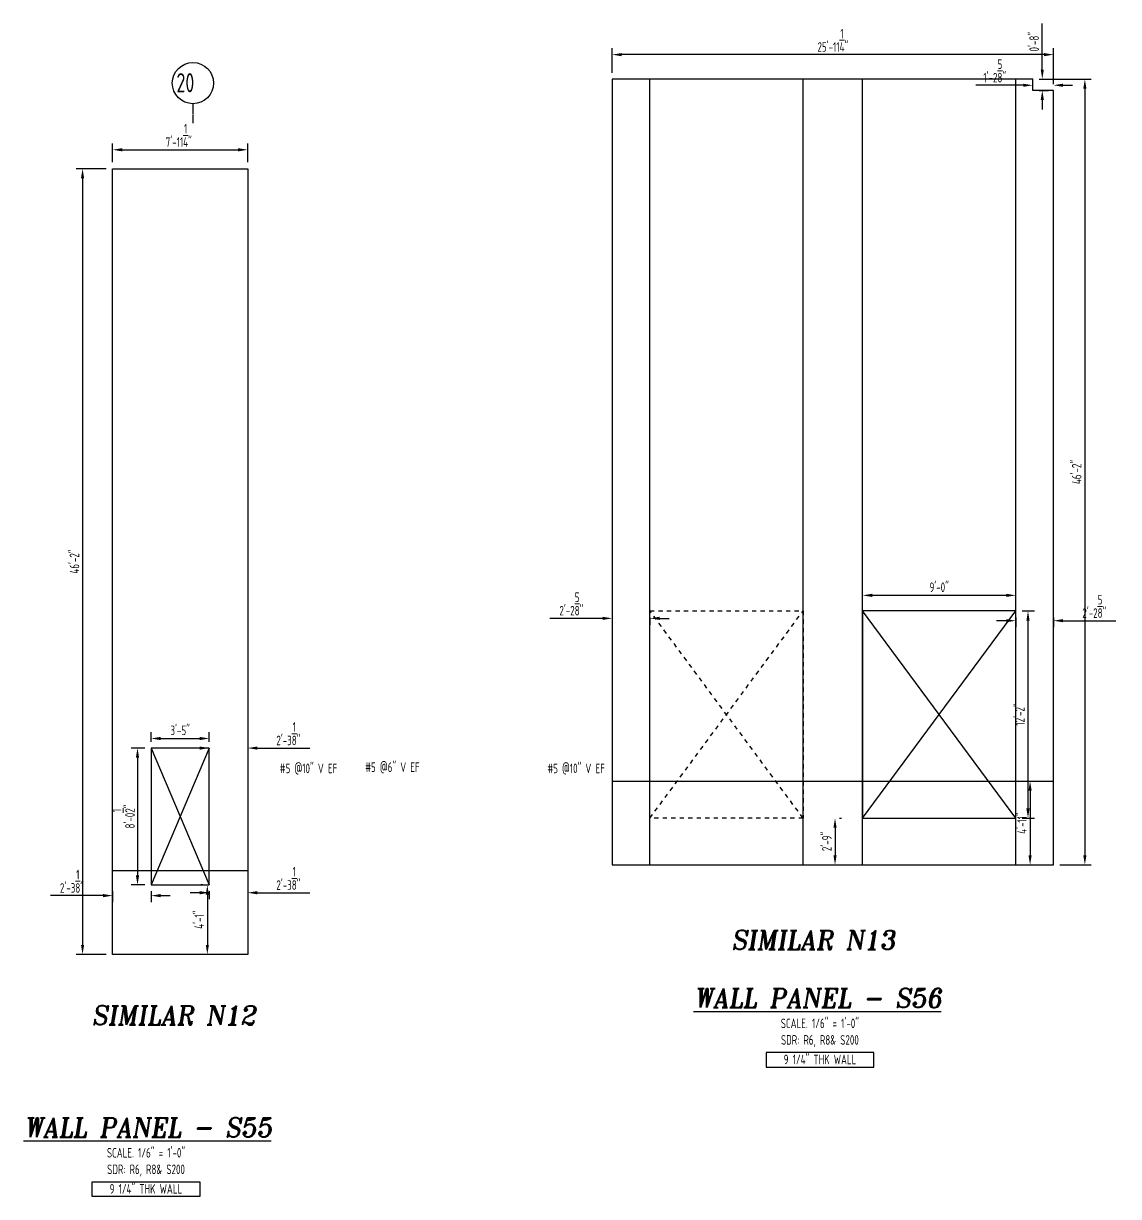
# Model space of a CAD drawing. Header units: inches. Extents: x 10095 to 38568, y -2433 to 4174.
# Drawn here: x 15731 to 16503, y 150 to 977 of the extents above; entities that cross this region are included whole.
import ezdxf
from ezdxf.enums import TextEntityAlignment as Align

# ---------------------------------------------------------------- set-up
doc = ezdxf.new("R2010")
doc.units = ezdxf.units.IN
doc.header["$MEASUREMENT"] = 0
doc.linetypes.add('HIDDEN', pattern=[6, 3, -3])
doc.linetypes.add('PHANTOM', pattern=[2.5, 1.25, -0.25, 0.25, -0.25, 0.25, -0.25])
doc.layers.get('0').update_dxf_attribs({"linetype": 'CONTINUOUS'})
doc.layers.get('Defpoints').update_dxf_attribs({"linetype": 'CONTINUOUS'})
for name, color, linetype in [('0-25', 7, 'CONTINUOUS'), ('0-25TEXT', 7, 'CONTINUOUS'), ('0-35', 3, 'CONTINUOUS'), ('0-35TEXT', 3, 'CONTINUOUS'), ('0-50', 10, 'CONTINUOUS'), ('GRID', 8, 'PHANTOM'), ('Hatch', 253, 'CONTINUOUS'), ('hidden', 7, 'HIDDEN')]:
    doc.layers.add(name, color=color, linetype=linetype)
doc.layers.add('COVER', color=6, linetype='CONTINUOUS', lineweight=0, plot=False)
doc.styles.add('AR', font='ARCHQUIK.shx', dxfattribs={"width": 0.8})
doc.styles.add('ROMANT', font='romant')
doc.dimstyles.new('CADS_DIM_48', dxfattribs={"dimscale": 48, "dimtxt": 0.09375, "dimasz": 0.09375, "dimexe": 0.0625, "dimexo": 0.0625, "dimgap": 0.09375, "dimtad": 0, "dimtih": 1, "dimtoh": 1, "dimzin": 1, "dimdsep": 46, "dimlunit": 4, "dimtxsty": 'AR', "dimblk": 'CLOSED', "dimcen": 0.1875, "dimadec": 0, "dimazin": 0, "dimtfac": 1, "dimtofl": 0, "dimtmove": 0, "dimatfit": 1, "dimldrblk": 'DOTBLANK', "dimfxl": 1, "dimtzin": 0, "dimarcsym": 0})

# ---------------------------------------------------------------- blocks, each defined once
blk = doc.blocks.new('*D359')
at = {"layer": 'COVER', "color": 0, "lineweight": -2, "transparency": 16777216}
for p, q in [((15794.01, 879.01), (15794.01, 892.33)), ((15800.76, 887.83), (15882.51, 887.83)), ((15889.26, 879.01), (15889.26, 892.33))]:
    blk.add_line(p, q, dxfattribs=at)
at = {"layer": 'COVER', "color": 0, "transparency": 16777216}
for points in [[(15800.76, 888.95), (15800.76, 886.7), (15794.01, 887.83)], [(15882.51, 888.95), (15882.51, 886.7), (15889.26, 887.83)]]:
    blk.add_solid(points, dxfattribs=at)
at = {"layer": 'Defpoints', "color": 0, "transparency": 16777216}
for p in [(15889.26, 887.83), (15794.01, 874.51), (15889.26, 874.51)]:
    blk.add_point(p, dxfattribs=at)
at = {"layer": 'COVER', "color": 0, "transparency": 16777216, "insert": (15840.63, 897.95), "char_height": 6.75, "attachment_point": 5, "style": 'AR'}
blk.add_mtext('7\'-11{\\H1.000000x;\\S1/4;}"', dxfattribs=at)
blk = doc.blocks.new('_DotBlank')
at = {"layer": '0-35', "color": 0, "lineweight": -2}
blk.add_line((-0.5, 0), (-1, 0), dxfattribs=at)
blk.add_circle((0, 0), 0.5, dxfattribs=at)
blk = doc.blocks.new('*D360')
at = {"layer": 'COVER', "color": 0, "lineweight": -2, "transparency": 16777216}
for p, q in [((15789.51, 874.51), (15768.29, 874.51)), ((15772.79, 867.76), (15772.79, 327.26)), ((15789.51, 320.51), (15768.29, 320.51))]:
    blk.add_line(p, q, dxfattribs=at)
at = {"layer": 'COVER', "color": 0, "transparency": 16777216}
for points in [[(15771.66, 867.76), (15773.91, 867.76), (15772.79, 874.51)], [(15771.66, 327.26), (15773.91, 327.26), (15772.79, 320.51)]]:
    blk.add_solid(points, dxfattribs=at)
at = {"layer": 'Defpoints', "color": 0, "transparency": 16777216}
for p in [(15794.01, 874.51), (15772.79, 320.51), (15794.01, 320.51)]:
    blk.add_point(p, dxfattribs=at)
at = {"layer": 'COVER', "color": 0, "transparency": 16777216, "insert": (15767.05, 597.51), "char_height": 6.75, "attachment_point": 5, "rotation": 90, "style": 'AR'}
blk.add_mtext('46\'-2"', dxfattribs=at)
blk = doc.blocks.new('*D361')
at = {"layer": 'COVER', "color": 0, "lineweight": -2, "transparency": 16777216}
for p, q in [((15816.63, 466.01), (15807.03, 466.01)), ((15811.53, 459.26), (15811.53, 376.26)), ((15816.63, 369.51), (15807.03, 369.51))]:
    blk.add_line(p, q, dxfattribs=at)
at = {"layer": 'COVER', "color": 0, "transparency": 16777216}
for points in [[(15810.41, 459.26), (15812.66, 459.26), (15811.53, 466.01)], [(15810.41, 376.26), (15812.66, 376.26), (15811.53, 369.51)]]:
    blk.add_solid(points, dxfattribs=at)
at = {"layer": 'Defpoints', "color": 0, "transparency": 16777216}
for p in [(15821.13, 466.01), (15811.53, 369.51), (15821.13, 369.51)]:
    blk.add_point(p, dxfattribs=at)
at = {"layer": 'COVER', "color": 0, "transparency": 16777216, "insert": (15801.52, 417.76), "char_height": 6.75, "attachment_point": 5, "rotation": 90, "style": 'AR'}
blk.add_mtext('8\'-0{\\H1.000000x;\\S1/2;}"', dxfattribs=at)
blk = doc.blocks.new('*D362')
at = {"layer": 'COVER', "color": 0, "lineweight": -2, "transparency": 16777216}
for p, q in [((15821.13, 470.51), (15821.13, 477.27)), ((15827.88, 472.77), (15855.38, 472.77)), ((15862.13, 470.51), (15862.13, 477.27))]:
    blk.add_line(p, q, dxfattribs=at)
at = {"layer": 'COVER', "color": 0, "transparency": 16777216}
for points in [[(15827.88, 473.89), (15827.88, 471.64), (15821.13, 472.77)], [(15855.38, 473.89), (15855.38, 471.64), (15862.13, 472.77)]]:
    blk.add_solid(points, dxfattribs=at)
at = {"layer": 'Defpoints', "color": 0, "transparency": 16777216}
for p in [(15862.13, 472.77), (15821.13, 466.01), (15862.13, 466.01)]:
    blk.add_point(p, dxfattribs=at)
at = {"layer": 'COVER', "color": 0, "transparency": 16777216, "insert": (15841.63, 478.51), "char_height": 6.75, "attachment_point": 5, "style": 'AR'}
blk.add_mtext('3\'-5"', dxfattribs=at)
blk = doc.blocks.new('*D363')
at = {"layer": 'COVER', "color": 0, "lineweight": -2, "transparency": 16777216}
for p, q in [((15794.01, 365.01), (15794.01, 357.48)), ((15821.13, 365.01), (15821.13, 357.48)), ((15787.26, 361.98), (15750.13, 361.98)), ((15827.88, 361.98), (15834.63, 361.98))]:
    blk.add_line(p, q, dxfattribs=at)
at = {"layer": 'COVER', "color": 0, "transparency": 16777216}
for points in [[(15787.26, 363.11), (15787.26, 360.86), (15794.01, 361.98)], [(15827.88, 363.11), (15827.88, 360.86), (15821.13, 361.98)]]:
    blk.add_solid(points, dxfattribs=at)
at = {"layer": 'Defpoints', "color": 0, "transparency": 16777216}
for p in [(15794.01, 369.51), (15821.13, 369.51), (15794.01, 361.98)]:
    blk.add_point(p, dxfattribs=at)
at = {"layer": 'COVER', "color": 0, "transparency": 16777216, "insert": (15765.32, 372.11), "char_height": 6.75, "attachment_point": 5, "style": 'AR'}
blk.add_mtext('2\'-3{\\H1.000000x;\\S1/8;}"', dxfattribs=at)
blk = doc.blocks.new('*D364')
at = {"layer": 'COVER', "color": 0, "lineweight": -2, "transparency": 16777216}
for p, q in [((15855.38, 364.04), (15848.63, 364.04)), ((15862.13, 365.01), (15862.13, 359.54)), ((15889.26, 365.01), (15889.26, 359.54)), ((15896.01, 364.04), (15933.14, 364.04))]:
    blk.add_line(p, q, dxfattribs=at)
at = {"layer": 'COVER', "color": 0, "transparency": 16777216}
for points in [[(15855.38, 365.16), (15855.38, 362.91), (15862.13, 364.04)], [(15896.01, 365.16), (15896.01, 362.91), (15889.26, 364.04)]]:
    blk.add_solid(points, dxfattribs=at)
at = {"layer": 'Defpoints', "color": 0, "transparency": 16777216}
for p in [(15862.13, 369.51), (15889.26, 369.51), (15889.26, 364.04)]:
    blk.add_point(p, dxfattribs=at)
at = {"layer": 'COVER', "color": 0, "transparency": 16777216, "insert": (15917.95, 374.16), "char_height": 6.75, "attachment_point": 5, "style": 'AR'}
blk.add_mtext('2\'-3{\\H1.000000x;\\S1/8;}"', dxfattribs=at)
blk = doc.blocks.new('*D365')
at = {"layer": 'COVER', "color": 0, "lineweight": -2, "transparency": 16777216}
for p, q in [((15857.63, 369.51), (15856.29, 369.51)), ((15860.79, 362.76), (15860.79, 327.26)), ((15857.63, 320.51), (15856.29, 320.51))]:
    blk.add_line(p, q, dxfattribs=at)
at = {"layer": 'COVER', "color": 0, "transparency": 16777216}
for points in [[(15859.67, 362.76), (15861.92, 362.76), (15860.79, 369.51)], [(15859.67, 327.26), (15861.92, 327.26), (15860.79, 320.51)]]:
    blk.add_solid(points, dxfattribs=at)
at = {"layer": 'Defpoints', "color": 0, "transparency": 16777216}
for p in [(15862.13, 369.51), (15860.79, 320.51), (15862.13, 320.51)]:
    blk.add_point(p, dxfattribs=at)
at = {"layer": 'COVER', "color": 0, "transparency": 16777216, "insert": (15855.05, 345.01), "char_height": 6.75, "attachment_point": 5, "rotation": 90, "style": 'AR'}
blk.add_mtext('4\'-1"', dxfattribs=at)
blk = doc.blocks.new('*D366')
at = {"layer": 'COVER', "color": 0, "lineweight": -2, "transparency": 16777216}
for p, q in [((15855.38, 466.01), (15848.63, 466.01)), ((15896.01, 466.01), (15933.14, 466.01))]:
    blk.add_line(p, q, dxfattribs=at)
at = {"layer": 'COVER', "color": 0, "transparency": 16777216}
for points in [[(15855.38, 467.13), (15855.38, 464.88), (15862.13, 466.01)], [(15896.01, 467.13), (15896.01, 464.88), (15889.26, 466.01)]]:
    blk.add_solid(points, dxfattribs=at)
at = {"layer": 'Defpoints', "color": 0, "transparency": 16777216}
for p in [(15862.13, 466.01), (15889.26, 466.01), (15889.26, 466.01)]:
    blk.add_point(p, dxfattribs=at)
at = {"layer": 'COVER', "color": 0, "transparency": 16777216, "insert": (15917.95, 476.13), "char_height": 6.75, "attachment_point": 5, "style": 'AR'}
blk.add_mtext('2\'-3{\\H1.000000x;\\S1/8;}"', dxfattribs=at)
blk = doc.blocks.new('*D403')
at = {"layer": 'COVER', "color": 0, "lineweight": -2, "transparency": 16777216}
for p, q in [((16442.94, 934.16), (16442.94, 937.81)), ((16457.57, 934.16), (16457.57, 937.81)), ((16436.19, 933.31), (16402.78, 933.31)), ((16464.32, 933.31), (16471.07, 933.31))]:
    blk.add_line(p, q, dxfattribs=at)
at = {"layer": 'COVER', "color": 0, "transparency": 16777216}
for points in [[(16436.19, 934.43), (16436.19, 932.18), (16442.94, 933.31)], [(16464.32, 934.43), (16464.32, 932.18), (16457.57, 933.31)]]:
    blk.add_solid(points, dxfattribs=at)
at = {"layer": 'Defpoints', "color": 0, "transparency": 16777216}
for p in [(16442.94, 933.31), (16442.94, 929.66), (16457.57, 929.66)]:
    blk.add_point(p, dxfattribs=at)
at = {"layer": 'COVER', "color": 0, "transparency": 16777216, "insert": (16416.11, 943.43), "char_height": 6.75, "attachment_point": 5, "style": 'AR'}
blk.add_mtext('1\'-2{\\H1.000000x;\\S5/8;}"', dxfattribs=at)
blk = doc.blocks.new('*D404')
at = {"layer": 'COVER', "color": 0, "lineweight": -2, "transparency": 16777216}
for p, q in [((16449.65, 944.41), (16449.65, 976.89)), ((16447.44, 937.66), (16454.15, 937.66)), ((16447.44, 929.66), (16454.15, 929.66)), ((16449.65, 922.91), (16449.65, 916.16))]:
    blk.add_line(p, q, dxfattribs=at)
at = {"layer": 'COVER', "color": 0, "transparency": 16777216}
for points in [[(16448.52, 944.41), (16450.77, 944.41), (16449.65, 937.66)], [(16448.52, 922.91), (16450.77, 922.91), (16449.65, 929.66)]]:
    blk.add_solid(points, dxfattribs=at)
at = {"layer": 'Defpoints', "color": 0, "transparency": 16777216}
for p in [(16442.94, 937.66), (16449.65, 937.66), (16442.94, 929.66)]:
    blk.add_point(p, dxfattribs=at)
at = {"layer": 'COVER', "color": 0, "transparency": 16777216, "insert": (16443.91, 964.02), "char_height": 6.75, "attachment_point": 5, "rotation": 90, "style": 'AR'}
blk.add_mtext('0\'-8"', dxfattribs=at)
blk = doc.blocks.new('*D405')
at = {"layer": 'COVER', "color": 0, "lineweight": -2, "transparency": 16777216}
for p, q in [((16146.32, 942.16), (16146.32, 959.4)), ((16457.57, 934.16), (16457.57, 959.4)), ((16450.82, 954.9), (16153.07, 954.9))]:
    blk.add_line(p, q, dxfattribs=at)
at = {"layer": 'COVER', "color": 0, "transparency": 16777216}
for points in [[(16153.07, 956.03), (16153.07, 953.78), (16146.32, 954.9)], [(16450.82, 956.03), (16450.82, 953.78), (16457.57, 954.9)]]:
    blk.add_solid(points, dxfattribs=at)
at = {"layer": 'Defpoints', "color": 0, "transparency": 16777216}
for p in [(16146.32, 954.9), (16146.32, 937.66), (16457.57, 929.66)]:
    blk.add_point(p, dxfattribs=at)
at = {"layer": 'COVER', "color": 0, "transparency": 16777216, "insert": (16301.94, 965.03), "char_height": 6.75, "attachment_point": 5, "style": 'AR'}
blk.add_mtext('25\'-11{\\H1.000000x;\\S1/4;}"', dxfattribs=at)
blk = doc.blocks.new('*D406')
at = {"layer": 'COVER', "color": 0, "lineweight": -2, "transparency": 16777216}
for p, q in [((16447.44, 937.66), (16484.18, 937.66)), ((16479.68, 930.91), (16479.68, 390.41)), ((16462.07, 383.66), (16484.18, 383.66))]:
    blk.add_line(p, q, dxfattribs=at)
at = {"layer": 'COVER', "color": 0, "transparency": 16777216}
for points in [[(16478.55, 930.91), (16480.8, 930.91), (16479.68, 937.66)], [(16478.55, 390.41), (16480.8, 390.41), (16479.68, 383.66)]]:
    blk.add_solid(points, dxfattribs=at)
at = {"layer": 'Defpoints', "color": 0, "transparency": 16777216}
for p in [(16442.94, 937.66), (16457.57, 383.66), (16479.68, 383.66)]:
    blk.add_point(p, dxfattribs=at)
at = {"layer": 'COVER', "color": 0, "transparency": 16777216, "insert": (16473.93, 660.66), "char_height": 6.75, "attachment_point": 5, "rotation": 90, "style": 'AR'}
blk.add_mtext('46\'-2"', dxfattribs=at)
blk = doc.blocks.new('*D407')
at = {"layer": 'COVER', "color": 0, "lineweight": -2, "transparency": 16777216}
for p, q in [((16445, 442.66), (16445.56, 442.66)), ((16441.06, 435.91), (16441.06, 390.41)), ((16445, 383.66), (16445.56, 383.66))]:
    blk.add_line(p, q, dxfattribs=at)
at = {"layer": 'COVER', "color": 0, "transparency": 16777216}
for points in [[(16439.93, 435.91), (16442.18, 435.91), (16441.06, 442.66)], [(16439.93, 390.41), (16442.18, 390.41), (16441.06, 383.66)]]:
    blk.add_solid(points, dxfattribs=at)
at = {"layer": 'Defpoints', "color": 0, "transparency": 16777216}
for p in [(16440.5, 442.66), (16440.5, 383.66), (16441.06, 383.66)]:
    blk.add_point(p, dxfattribs=at)
at = {"layer": 'COVER', "color": 0, "transparency": 16777216, "insert": (16435.32, 413.16), "char_height": 6.75, "attachment_point": 5, "rotation": 90, "style": 'AR'}
blk.add_mtext('4\'-11"', dxfattribs=at)
blk = doc.blocks.new('*D408')
at = {"layer": 'COVER', "color": 0, "lineweight": -2, "transparency": 16777216}
for p, q in [((16306.53, 416.66), (16307.99, 416.66)), ((16303.49, 409.91), (16303.49, 390.41)), ((16306.53, 383.66), (16307.99, 383.66))]:
    blk.add_line(p, q, dxfattribs=at)
at = {"layer": 'COVER', "color": 0, "transparency": 16777216}
for points in [[(16302.36, 409.91), (16304.61, 409.91), (16303.49, 416.66)], [(16302.36, 390.41), (16304.61, 390.41), (16303.49, 383.66)]]:
    blk.add_solid(points, dxfattribs=at)
at = {"layer": 'Defpoints', "color": 0, "transparency": 16777216}
for p in [(16302.03, 416.66), (16302.03, 383.66), (16303.49, 383.66)]:
    blk.add_point(p, dxfattribs=at)
at = {"layer": 'COVER', "color": 0, "transparency": 16777216, "insert": (16297.75, 400.16), "char_height": 6.75, "attachment_point": 5, "rotation": 90, "style": 'AR'}
blk.add_mtext('2\'-9"', dxfattribs=at)
blk = doc.blocks.new('*D409')
at = {"layer": 'COVER', "color": 0, "lineweight": -2, "transparency": 16777216}
for p, q in [((16424.19, 555.8), (16417.44, 555.8)), ((16430.94, 558.16), (16430.94, 551.3)), ((16457.57, 558.16), (16457.57, 551.3)), ((16464.32, 555.8), (16501.64, 555.8))]:
    blk.add_line(p, q, dxfattribs=at)
at = {"layer": 'COVER', "color": 0, "transparency": 16777216}
for points in [[(16424.19, 556.93), (16424.19, 554.68), (16430.94, 555.8)], [(16464.32, 556.93), (16464.32, 554.68), (16457.57, 555.8)]]:
    blk.add_solid(points, dxfattribs=at)
at = {"layer": 'Defpoints', "color": 0, "transparency": 16777216}
for p in [(16430.94, 562.66), (16457.57, 562.66), (16457.57, 555.8)]:
    blk.add_point(p, dxfattribs=at)
at = {"layer": 'COVER', "color": 0, "transparency": 16777216, "insert": (16486.35, 565.93), "char_height": 6.75, "attachment_point": 5, "style": 'AR'}
blk.add_mtext('2\'-2{\\H1.000000x;\\S5/8;}"', dxfattribs=at)
blk = doc.blocks.new('*D410')
at = {"layer": 'COVER', "color": 0, "lineweight": -2, "transparency": 16777216}
for p, q in [((16435.44, 562.66), (16444.07, 562.66)), ((16439.57, 555.91), (16439.57, 423.41)), ((16435.44, 416.66), (16444.07, 416.66))]:
    blk.add_line(p, q, dxfattribs=at)
at = {"layer": 'COVER', "color": 0, "transparency": 16777216}
for points in [[(16438.44, 555.91), (16440.69, 555.91), (16439.57, 562.66)], [(16438.44, 423.41), (16440.69, 423.41), (16439.57, 416.66)]]:
    blk.add_solid(points, dxfattribs=at)
at = {"layer": 'Defpoints', "color": 0, "transparency": 16777216}
for p in [(16430.94, 562.66), (16430.94, 416.66), (16439.57, 416.66)]:
    blk.add_point(p, dxfattribs=at)
at = {"layer": 'COVER', "color": 0, "transparency": 16777216, "insert": (16433.83, 489.66), "char_height": 6.75, "attachment_point": 5, "rotation": 90, "style": 'AR'}
blk.add_mtext('12\'-2"', dxfattribs=at)
blk = doc.blocks.new('*D411')
at = {"layer": 'COVER', "color": 0, "lineweight": -2, "transparency": 16777216}
for p, q in [((16322.94, 567.16), (16322.94, 578.18)), ((16424.19, 573.68), (16329.69, 573.68)), ((16430.94, 567.16), (16430.94, 578.18))]:
    blk.add_line(p, q, dxfattribs=at)
at = {"layer": 'COVER', "color": 0, "transparency": 16777216}
for points in [[(16329.69, 574.8), (16329.69, 572.55), (16322.94, 573.68)], [(16424.19, 574.8), (16424.19, 572.55), (16430.94, 573.68)]]:
    blk.add_solid(points, dxfattribs=at)
at = {"layer": 'Defpoints', "color": 0, "transparency": 16777216}
for p in [(16322.94, 573.68), (16322.94, 562.66), (16430.94, 562.66)]:
    blk.add_point(p, dxfattribs=at)
at = {"layer": 'COVER', "color": 0, "transparency": 16777216, "insert": (16376.94, 579.42), "char_height": 6.75, "attachment_point": 5, "style": 'AR'}
blk.add_mtext('9\'-0"', dxfattribs=at)
blk = doc.blocks.new('*D412')
at = {"layer": 'COVER', "color": 0, "lineweight": -2, "transparency": 16777216}
for p, q in [((16139.57, 557.47), (16102.25, 557.47)), ((16146.32, 558.16), (16146.32, 552.97)), ((16172.94, 558.16), (16172.94, 552.97)), ((16179.69, 557.47), (16186.44, 557.47))]:
    blk.add_line(p, q, dxfattribs=at)
at = {"layer": 'COVER', "color": 0, "transparency": 16777216}
for points in [[(16139.57, 558.6), (16139.57, 556.35), (16146.32, 557.47)], [(16179.69, 558.6), (16179.69, 556.35), (16172.94, 557.47)]]:
    blk.add_solid(points, dxfattribs=at)
at = {"layer": 'Defpoints', "color": 0, "transparency": 16777216}
for p in [(16146.32, 562.66), (16172.94, 562.66), (16146.32, 557.47)]:
    blk.add_point(p, dxfattribs=at)
at = {"layer": 'COVER', "color": 0, "transparency": 16777216, "insert": (16117.53, 567.6), "char_height": 6.75, "attachment_point": 5, "style": 'AR'}
blk.add_mtext('2\'-2{\\H1.000000x;\\S5/8;}"', dxfattribs=at)

msp = doc.modelspace()

# ---------------------------------------------------------------- linework, layer by layer
at = {"layer": '0-25'}
for p, q in [((16430.94174, 416.65942), (16322.94174, 562.65987)), ((16322.94174, 416.65942), (16430.94174, 562.65987))]:
    msp.add_line(p, q, dxfattribs=at)
for points in [[(15862.13329, 466.00757), (15821.13329, 369.50757)], [(15821.13329, 466.00757), (15862.13329, 369.50757)]]:
    msp.add_lwpolyline(points, dxfattribs=at)
at = {"layer": '0-35'}
for points in [[(16442.94174, 937.65942), (16146.31674, 937.65942), (16146.31674, 383.65942), (16457.56674, 383.65942), (16457.56674, 929.65942), (16442.94174, 929.65942)], [(15794.00829, 874.50757), (15889.25829, 874.50757), (15889.25829, 320.50757), (15794.00829, 320.50757)], [(16430.94174, 562.65987), (16322.94174, 562.65987), (16322.94174, 416.65942), (16430.94174, 416.65942)], [(15862.13329, 466.00757), (15821.13329, 466.00757), (15821.13329, 369.50757), (15862.13329, 369.50757)]]:
    msp.add_lwpolyline(points, close=True, dxfattribs=at)
at = {"layer": '0-50'}
for points in [[(16330.76142, 251.42289), (16254.87458, 251.42289), (16254.87458, 241.06653), (16330.76142, 241.06653)], [(15779.61138, 160.18537), (15855.49822, 160.18537), (15855.49822, 149.82901), (15779.61138, 149.82901)]]:
    msp.add_lwpolyline(points, close=True, dxfattribs=at)
msp.add_circle((15850.63746, 934.84243), 14.53532, dxfattribs=at)
at = {"layer": 'GRID', "lineweight": -3}
msp.add_lwpolyline([(15850.63746, 920.30711), (15850.63746, 906.3515)], dxfattribs=at)
at = {"layer": 'Hatch'}
for p, q in [((16172.94174, 383.65942), (16172.94174, 937.65942)), ((16280.94174, 383.65942), (16280.94174, 937.65942)), ((16322.94174, 383.65942), (16322.94174, 937.65942)), ((16430.94174, 383.65942), (16430.94174, 937.65942)), ((16146.31674, 442.65942), (16457.56674, 442.65942)), ((15889.25829, 379.50757), (15794.00829, 379.50757))]:
    msp.add_line(p, q, dxfattribs=at)
at = {"layer": 'hidden'}
for p, q in [((16172.94174, 416.65942), (16280.94174, 562.65987)), ((16280.94174, 416.65942), (16172.94174, 562.65987))]:
    msp.add_line(p, q, dxfattribs=at)
msp.add_lwpolyline([(16172.94174, 562.65987), (16280.94174, 562.65987), (16280.94174, 416.65942), (16172.94174, 416.65942)], close=True, dxfattribs=at)

# ---------------------------------------------------------------- texts
at = {"color": 7, "linetype": 'Continuous', "style": 'ROMANT', "oblique": 9, "width": 0.95}
for s, p in [('%%UWALL PANEL - S56', (16291.44613, 282.99479)), ('%%UWALL PANEL - S55', (15818.92667, 191.75728))]:
    msp.add_text(s, height=13.5, dxfattribs=at).set_placement(p, align=Align.CENTER)
at = {"layer": '0-25TEXT', "style": 'AR', "width": 0.8}
msp.add_text('#5 @10" V EF', height=6.7492913, dxfattribs=at).set_placement((15952.42303, 448.29255), align=Align.RIGHT)
for s, p in [('#5 @6" V EF', (15972.10594, 449.15313)), ('#5 @10" V EF', (16100.57846, 448.29255))]:
    msp.add_text(s, height=6.7492913, dxfattribs=at).set_placement(p)
at = {"layer": '0-35TEXT', "style": 'AR', "width": 0.8}
for s, p in [('SCALE. 1/6" = 1\'-0"', (16292.818, 268.5479)), ('SDR: R6, R8& S200', (16292.818, 256.87971)), ('9 1/4" THK WALL', (16292.89492, 243.09169)), ('SCALE. 1/6" = 1\'-0"', (15817.5548, 177.31039)), ('SDR: R6, R8& S200', (15817.5548, 165.64219)), ('9 1/4" THK WALL', (15817.47788, 151.85417))]:
    msp.add_text(s, height=6.7498312, dxfattribs=at).set_placement(p, align=Align.CENTER)
at = {"layer": '0-50', "style": 'AR', "width": 0.8}
msp.add_text('20', height=13.5, dxfattribs=at).set_placement((15839.00573, 928.35598))
at = {"layer": 'COVER', "style": 'ROMANT', "oblique": 9, "width": 0.95}
for s, p in [('SIMILAR N13', (16288.15474, 323.98313)), ('SIMILAR N12', (15837.12201, 270.85576))]:
    msp.add_text(s, height=13.5, dxfattribs=at).set_placement(p, align=Align.CENTER)

# ---------------------------------------------------------------- dimensions: what is measured, and where the dimension line sits
at = {"layer": 'COVER'}
for base, p1, p2, angle, picture, middle in [((16449.64716, 937.65942), (16442.94174, 929.65942), (16442.94174, 937.65942), 90, '*D404', (16443.90578, 964.02321)), ((16146.31674, 954.90423), (16457.56674, 929.65942), (16146.31674, 937.65942), 180, '*D405', (16301.94174, 965.02923)), ((16479.67591, 383.65942), (16442.94174, 937.65942), (16457.56674, 383.65942), 90, '*D406', (16473.93454, 660.65942)), ((15772.78851, 320.50757), (15794.00829, 874.50757), (15794.00829, 320.50757), 90, '*D360', (15767.04713, 597.50757)), ((16322.94174, 573.67848), (16430.94174, 562.65987), (16322.94174, 562.65987), 180, '*D411', (16376.94174, 579.41986)), ((16146.31674, 557.47247), (16172.94174, 562.65987), (16146.31674, 562.65987), 180, '*D412', (16117.53226, 567.59747)), ((16439.56888, 416.65942), (16430.94174, 562.65987), (16430.94174, 416.65942), 90, '*D410', (16433.8275, 489.65964)), ((15811.53049, 369.50757), (15821.13329, 466.00757), (15821.13329, 369.50757), 90, '*D361', (15801.52187, 417.75757)), ((16441.05978, 383.65942), (16440.50076, 442.65942), (16440.50076, 383.65942), 90, '*D407', (16435.3184, 413.15942)), ((16303.48803, 383.65942), (16302.02658, 416.65942), (16302.02658, 383.65942), 90, '*D408', (16297.74666, 400.15942)), ((15860.79049, 320.50757), (15862.13329, 369.50757), (15862.13329, 320.50757), 90, '*D365', (15855.04911, 345.00757))]:
    dim = msp.add_linear_dim(base=base, p1=p1, p2=p2, angle=angle, dimstyle='CADS_DIM_48', override={"dimscale": 72, "dimgap": 0.03125, "dimtad": 1, "dimtih": 0, "dimtoh": 0, "dimdec": 3, "dimtdec": 3}, dxfattribs=at)
    dim.commit()
    dim.dimension.update_dxf_attribs({"geometry": picture, "text_midpoint": middle})
for base, p1, p2, picture, middle in [((16442.94174, 933.30689), (16457.56674, 929.65942), (16442.94174, 929.65942), '*D403', (16416.11243, 933.30689)), ((16457.56674, 555.80177), (16430.94174, 562.65987), (16457.56674, 562.65987), '*D409', (16486.35122, 555.80177))]:
    dim = msp.add_linear_dim(base=base, p1=p1, p2=p2, angle=180, dimstyle='CADS_DIM_48', override={"dimscale": 72, "dimgap": 0.03125, "dimtad": 1, "dimtih": 0, "dimtoh": 0, "dimdec": 3, "dimtdec": 3}, dxfattribs=at)
    dim.commit()
    dim.dimension.update_dxf_attribs({"geometry": picture, "text_midpoint": middle, "dimtype": 160})
dim = msp.add_linear_dim(base=(15889.25829, 887.82791), p1=(15794.00829, 874.50757), p2=(15889.25829, 874.50757), dimstyle='CADS_DIM_48', override={"dimscale": 72, "dimgap": 0.03125, "dimtad": 1, "dimtih": 0, "dimtoh": 0, "dimdec": 3, "dimtdec": 3}, dxfattribs=at)
dim.commit()
dim.dimension.update_dxf_attribs({"geometry": '*D359', "text_midpoint": (15840.63385, 887.82791), "dimtype": 160})
for base, p1, p2, picture, middle in [((15862.13329, 472.76506), (15821.13329, 466.00757), (15862.13329, 466.00757), '*D362', (15841.63329, 478.50644)), ((15889.25829, 466.00757), (15862.13329, 466.00757), (15889.25829, 466.00757), '*D366', (15917.94967, 476.13257)), ((15889.25829, 364.039), (15862.13329, 369.50757), (15889.25829, 369.50757), '*D364', (15917.94967, 374.164)), ((15794.00829, 361.98072), (15821.13329, 369.50757), (15794.00829, 369.50757), '*D363', (15765.31692, 372.10572))]:
    dim = msp.add_linear_dim(base=base, p1=p1, p2=p2, dimstyle='CADS_DIM_48', override={"dimscale": 72, "dimgap": 0.03125, "dimtad": 1, "dimtih": 0, "dimtoh": 0, "dimdec": 3, "dimtdec": 3}, dxfattribs=at)
    dim.commit()
    dim.dimension.update_dxf_attribs({"geometry": picture, "text_midpoint": middle})

doc.saveas('drawing.dxf')
